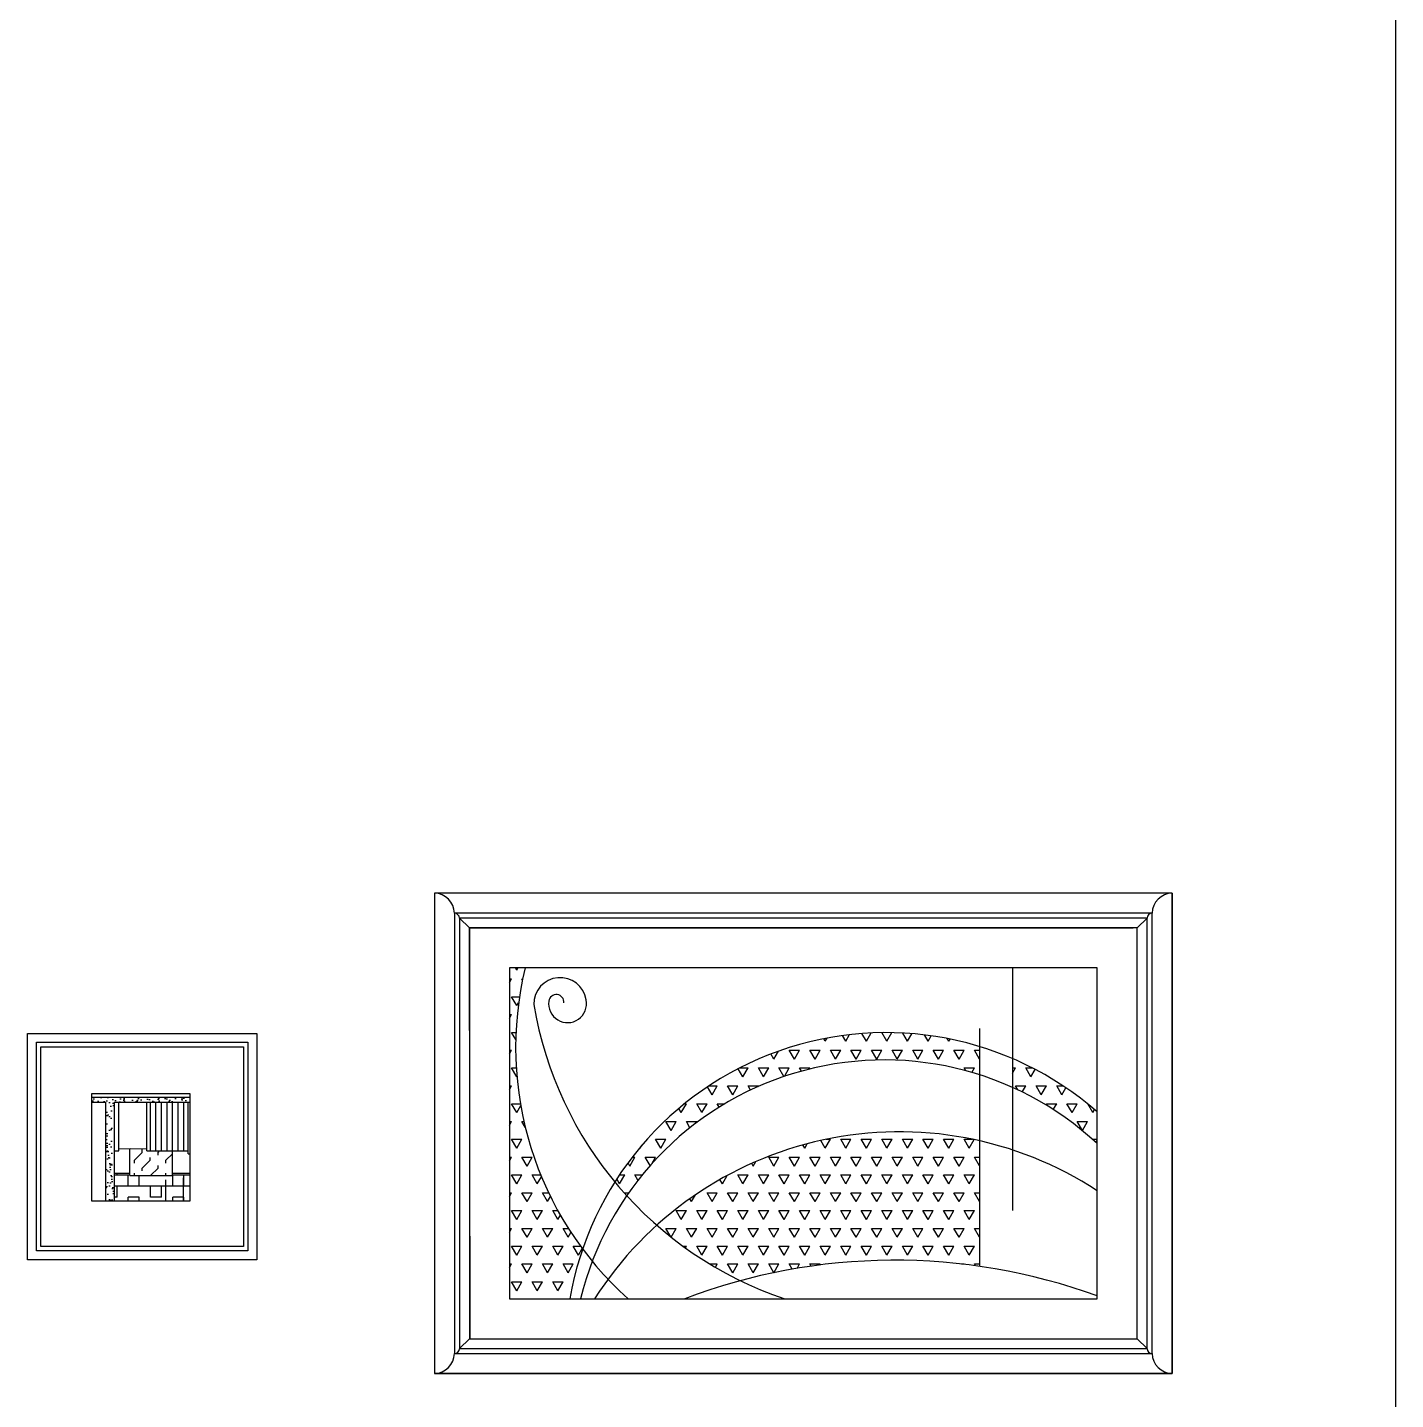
# Model space of a CAD drawing. Extents: x -42728 to 99010, y -18674 to 47645.
# Drawn here: x 61984 to 63520, y 6461 to 8002 of the extents above; entities that cross this region are included whole.
import ezdxf

# ---------------------------------------------------------------- set-up
doc = ezdxf.new("R2010")
doc.units = 0
doc.header["$LTSCALE"] = 100
doc.header["$MEASUREMENT"] = 0
doc.layers.get('0').update_dxf_attribs({"linetype": 'CONTINUOUS'})
for name, color, linetype in [('3', 4, 'CONTINUOUS'), ('9', 9, 'CONTINUOUS'), ('FURNATURE', 3, 'CONTINUOUS')]:
    doc.layers.add(name, color=color, linetype=linetype)

# ---------------------------------------------------------------- blocks, each defined once
blk = doc.blocks.new('A$C1EBD28CD')
at = {"layer": '9'}
h = blk.add_hatch(dxfattribs=at)
h.set_pattern_fill('AR-SAND', color=256, scale=5, angle=90, style=0)
h.set_pattern_definition([(127.5, (-44333.6265, 2168.765), (-9.6341188, -0.3149668), [0, -7.6, 0, -8.5, 0, -8.125]), (97.5, (-44333.627, 2168.765), (-14.1107303, 8.8488835), [0, -4.1, 0, -6.85, 0, -2.625]), (57.5, (-44333.6265, 2162.615), (-0.0282953, 15.5707093), [0, -2.5, 0, -9, 0, -11.75]), (47.5, (-44333.627, 2162.615), (-4.388378, 15.030633), [0, -1.25, 0, -5.9, 0, -6.75])])
h.paths.add_polyline_path([(88.2, 65.8), (97.6, 65.8), (97.6, 176.8), (182.4, 176.8), (182.4, 182.7), (72.3, 182.7), (72.3, 176.8), (88.2, 176.8)])
h = blk.add_hatch(dxfattribs=at)
h.set_pattern_fill('LINE', color=256, scale=50, angle=90, style=0)
h.set_pattern_definition([(90, (-44315.818, 2182.9985), (-6.25, 4e-16), [])])
h.paths.add_polyline_path([(180.4, 176.8), (134.1, 176.8), (134.1, 122.2), (180.4, 122.5)])
h = blk.add_hatch(dxfattribs=at)
h.set_pattern_fill('FLEX', color=256, scale=50, angle=45, style=0)
h.set_pattern_definition([(45, (-44315.818, 2168.765), (-8.8388348, 8.8388348), [12.5, -12.5]), (90, (-44306.979, 2177.6035), (-8.8388348, 8.8388348), [3.125, -11.4276695, 3.125, -17.6776696])])
h.paths.add_polyline_path([(115.1, 94.6), (162.9, 94.6), (162.9, 122.4), (134.1, 122.2), (134.1, 124.7), (115.1, 124.9)])
h = blk.add_hatch(dxfattribs=at)
h.set_pattern_fill('BOX', color=256, scale=50, angle=90, style=0)
h.set_pattern_definition([(180, (-44315.82, 2200.79), (-6e-15, -50), []), (180, (-44315.82, 2213.29), (-6e-15, -50), []), (90, (-44315.82, 2200.79), (-50, 3e-15), [-12.5, 12.5]), (90, (-44328.32, 2200.79), (-50, 3e-15), [-12.5, 12.5]), (90, (-44340.82, 2200.79), (-50, 3e-15), [12.5, -12.5]), (90, (-44353.32, 2200.79), (-50, 3e-15), [12.5, -12.5]), (180, (-44315.82, 2225.79), (-6e-15, -50), [12.5, -12.5]), (180, (-44315.82, 2238.29), (-6e-15, -50), [12.5, -12.5])])
h.paths.add_polyline_path([(115.1, 94.6), (115.1, 97.1), (97.6, 97.1), (97.6, 65.8), (182.4, 65.8), (182.4, 97.1), (162.9, 97.1), (162.9, 94.6)])
at = {"layer": '3'}
for p, q in [((72.3, 186.8, 0), (182.4, 186.8, 0)), ((72.3, 65.8, 0), (72.3, 186.8, 0)), ((182.4, 186.8, 0), (182.4, 65.8, 0)), ((182.4, 65.8, 0), (72.3, 65.8, 0))]:
    blk.add_line(p, q, dxfattribs=at)
at = {"layer": '9'}
for p, q in [((72.3, 182.7, 0), (182.4, 182.7, 0)), ((72.3, 176.8, 0), (88.2, 176.8, 0)), ((88.2, 65.8, 0), (88.2, 176.8, 0)), ((97.6, 176.8, 0), (182.4, 176.8, 0)), ((97.6, 65.8, 0), (97.6, 176.8, 0)), ((102.6, 122.5, 0), (102.6, 176.8, 0)), ((134.1, 122.2, 0), (134.1, 176.4, 0)), ((180.4, 118.8, 0), (180.4, 176.8, 0)), ((102.6, 125, 0), (134.1, 124.7, 0)), ((115.1, 94.6, 0), (115.1, 125, 0)), ((97.6, 122.5, 0), (102.6, 122.5, 0)), ((134.1, 122.2, 0), (180.4, 122.5, 0)), ((162.9, 94.6, 0), (162.9, 122.5, 0)), ((180.4, 118.8, 0), (182.4, 118.8, 0)), ((97.6, 97.1, 0), (115.1, 97.1, 0)), ((115.1, 94.6, 0), (162.9, 94.6, 0)), ((162.9, 97.1, 0), (182.4, 97.1, 0)), ((155.4, 65.8, 0), (155.4, 89.6, 0)), ((175.4, 65.8, 0), (175.4, 92.1, 0))]:
    blk.add_line(p, q, dxfattribs=at)
at = {"layer": '9', "elevation": 0}
for points in [[(10, 244.2), (247.5, 244.2), (247.5, 10), (10, 10)], [(15, 239.2), (242.5, 239.2), (242.5, 15), (15, 15)]]:
    blk.add_lwpolyline(points, close=True, dxfattribs=at)
at = {"layer": 'FURNATURE', "elevation": 0}
blk.add_lwpolyline([(0, 254.2), (257.5, 254.2), (257.5, 0), (0, 0)], close=True, dxfattribs=at)
blk = doc.blocks.new('A$C7D58318B')
for p, q in [((828.1, 539.6), (0, 539.6)), ((0, 539.6), (0, 0)), ((828.1, 539.6), (828.1, 0)), ((828.1, 0), (828.1, 539.6)), ((805.7, 517.2), (22.4, 517.2)), ((22.4, 517.2), (22.4, 22.4)), ((28, 511.6), (39.2, 500.4)), ((800.1, 511.6), (28, 511.6)), ((28, 511.6), (28, 28)), ((800.1, 511.6), (788.9, 500.4)), ((800.1, 28), (800.1, 511.6)), ((805.7, 22.4), (805.7, 517.2)), ((39.2, 500.4), (784.4, 500.4)), ((788.9, 500.4), (39.2, 500.4)), ((40.1, 39.2), (39.2, 500.4)), ((39.2, 500.4), (39.2, 39.2)), ((788.9, 39.2), (788.9, 500.4)), ((744.1, 455.6), (84, 455.6)), ((84, 455.6), (84, 84)), ((92.2, 453.2), (90.9, 455.6)), ((92.2, 453.2), (93.6, 455.6)), ((649.1, 455.6), (649.1, 183.3)), ((744.1, 84), (744.1, 455.6)), ((84, 438.9), (86.4, 443.2)), ((84, 443.2), (86.4, 443.2)), ((98.6, 442.1), (98, 443.2)), ((98, 443.2), (98.9, 443.2)), ((92.2, 413.2), (86.4, 423.2)), ((86.4, 423.2), (95.3, 423.2)), ((92.2, 413.2), (94.4, 416.9)), ((84, 398.9), (86.4, 403.2)), ((84, 403.2), (86.4, 403.2)), ((611.9, 387.4), (611.9, 120.5)), ((91.1, 375.2), (86.4, 383.2)), ((86.4, 383.2), (91.3, 383.2)), ((438.7, 373.2), (437, 376.1)), ((438.7, 373.2), (440.8, 376.8)), ((461.8, 373.2), (458.1, 379.6)), ((461.8, 373.2), (466.1, 380.6)), ((484.9, 373.2), (479.9, 381.9)), ((484.9, 373.2), (490.3, 382.5)), ((508, 373.2), (502.4, 382.9)), ((508, 373.2), (513.6, 382.9)), ((531.1, 373.2), (525.8, 382.4)), ((531.1, 373.2), (536.1, 381.7)), ((554.2, 373.2), (550.1, 380.3)), ((554.2, 373.2), (557.8, 379.3)), ((577.3, 373.2), (575.5, 376.3)), ((577.3, 373.2), (578.8, 375.7)), ((84, 358.9), (86.4, 363.2)), ((84, 363.2), (86.4, 363.2)), ((381, 353.2), (377.6, 358.9)), ((381, 353.2), (386.1, 362.1)), ((404.1, 353.2), (398.3, 363.2)), ((398.3, 363.2), (409.8, 363.2)), ((404.1, 353.2), (409.8, 363.2)), ((427.2, 353.2), (421.4, 363.2)), ((421.4, 363.2), (432.9, 363.2)), ((427.2, 353.2), (432.9, 363.2)), ((450.3, 353.2), (444.5, 363.2)), ((444.5, 363.2), (456, 363.2)), ((450.3, 353.2), (456, 363.2)), ((473.4, 353.2), (467.6, 363.2)), ((467.6, 363.2), (479.1, 363.2)), ((473.4, 353.2), (479.1, 363.2)), ((496.5, 353.2), (490.7, 363.2)), ((490.7, 363.2), (502.2, 363.2)), ((496.5, 353.2), (502.2, 363.2)), ((519.6, 353.2), (513.8, 363.2)), ((513.8, 363.2), (525.3, 363.2)), ((519.6, 353.2), (525.3, 363.2)), ((542.7, 353.2), (536.9, 363.2)), ((536.9, 363.2), (548.4, 363.2)), ((542.7, 353.2), (548.4, 363.2)), ((565.8, 353.2), (560, 363.2)), ((560, 363.2), (571.5, 363.2)), ((565.8, 353.2), (571.5, 363.2)), ((588.9, 353.2), (583.1, 363.2)), ((583.1, 363.2), (594.6, 363.2)), ((588.9, 353.2), (594.6, 363.2)), ((611.9, 353.2), (606.2, 363.2)), ((606.2, 363.2), (611.9, 363.2)), ((92.2, 333.2), (86.4, 343.2)), ((86.4, 343.2), (91.7, 343.2)), ((346.3, 333.2), (341, 342.4)), ((342.4, 343.2), (352.1, 343.2)), ((346.3, 333.2), (352.1, 343.2)), ((369.4, 333.2), (363.6, 343.2)), ((363.6, 343.2), (375.2, 343.2)), ((369.4, 333.2), (375.2, 343.2)), ((392.3, 333.6), (386.7, 343.2)), ((386.7, 343.2), (398.3, 343.2)), ((392.9, 333.8), (398.3, 343.2)), ((411.9, 339.6), (409.8, 343.2)), ((409.8, 343.2), (421.4, 343.2)), ((420.7, 341.9), (421.4, 343.2)), ((596.4, 340.1), (594.6, 343.2)), ((594.6, 343.2), (606.2, 343.2)), ((603.3, 338.2), (606.2, 343.2)), ((649.1, 337.4), (652.4, 343.2)), ((649.1, 343.2), (652.4, 343.2)), ((669.7, 333.2), (663.9, 343.2)), ((663.9, 343.2), (671.5, 343.2)), ((669.7, 333.2), (674.6, 341.5)), ((92.2, 333.2), (92.4, 333.5)), ((84, 318.9), (86.4, 323.2)), ((84, 323.2), (86.4, 323.2)), ((311.7, 313.1), (306.5, 322.1)), ((308.2, 323.2), (317.4, 323.2)), ((311.7, 313.1), (317.4, 323.2)), ((334.8, 313.1), (329, 323.2)), ((329, 323.2), (340.5, 323.2)), ((334.8, 313.1), (340.5, 323.2)), ((354.8, 318.4), (352.1, 323.2)), ((352.1, 323.2), (363.6, 323.2)), ((363.1, 322.2), (363.6, 323.2)), ((655, 318.6), (652.4, 323.2)), ((652.4, 323.2), (663.9, 323.2)), ((659.9, 316.2), (663.9, 323.2)), ((681.3, 313.1), (675.5, 323.2)), ((675.5, 323.2), (687, 323.2)), ((681.3, 313.1), (687, 323.2)), ((704.4, 313.1), (698.6, 323.2)), ((698.6, 323.2), (705.7, 323.2)), ((704.4, 313.1), (708.9, 321)), ((92.2, 293.1), (86.4, 303.1)), ((86.4, 303.1), (96.3, 303.1)), ((92.2, 293.1), (96.7, 300.9)), ((277, 293.1), (274.3, 297.8)), ((277, 293.1), (282.8, 303.1)), ((280.8, 303.1), (282.8, 303.1)), ((300.1, 293.1), (294.3, 303.1)), ((294.3, 303.1), (305.9, 303.1)), ((300.1, 293.1), (305.9, 303.1)), ((319.7, 299.3), (317.4, 303.1)), ((317.4, 303.1), (326.1, 303.1)), ((688.6, 300.4), (687, 303.1)), ((687, 303.1), (698.6, 303.1)), ((694.8, 296.5), (698.6, 303.1)), ((715.9, 293.1), (710.1, 303.1)), ((710.1, 303.1), (721.7, 303.1)), ((715.9, 293.1), (721.7, 303.1)), ((739, 293.1), (733.4, 302.8)), ((739, 293.1), (741, 296.5)), ((84, 278.9), (86.4, 283.1)), ((84, 283.1), (86.4, 283.1)), ((101.7, 276.7), (98, 283.1)), ((98, 283.1), (100.2, 283.1)), ((265.5, 273.1), (259.7, 283.1)), ((259.7, 283.1), (271.2, 283.1)), ((265.5, 273.1), (271.2, 283.1)), ((286.8, 276.1), (282.8, 283.1)), ((282.8, 283.1), (294.3, 283.1)), ((293.1, 281), (294.3, 283.1)), ((727.5, 273.1), (721.7, 283.1)), ((721.7, 283.1), (733.2, 283.1)), ((727.5, 273.1), (733.2, 283.1)), ((92.2, 253.1), (86.4, 263.1)), ((86.4, 263.1), (98, 263.1)), ((92.2, 253.1), (98, 263.1)), ((253.9, 253.1), (248.1, 263.1)), ((248.1, 263.1), (259.7, 263.1)), ((253.9, 253.1), (259.7, 263.1)), ((271.3, 263), (271.2, 263.1)), ((271.2, 263.1), (271.4, 263.1)), ((438.7, 253.1), (444.5, 263.1)), ((439.9, 263.1), (444.5, 263.1)), ((461.8, 253.1), (456, 263.1)), ((456, 263.1), (467.6, 263.1)), ((461.8, 253.1), (467.6, 263.1)), ((484.9, 253.1), (479.1, 263.1)), ((479.1, 263.1), (490.7, 263.1)), ((484.9, 253.1), (490.7, 263.1)), ((508, 253.1), (502.2, 263.1)), ((502.2, 263.1), (513.8, 263.1)), ((508, 253.1), (513.8, 263.1)), ((531.1, 253.1), (525.3, 263.1)), ((525.3, 263.1), (536.9, 263.1)), ((531.1, 253.1), (536.9, 263.1)), ((554.2, 253.1), (548.4, 263.1)), ((548.4, 263.1), (560, 263.1)), ((554.2, 253.1), (560, 263.1)), ((577.3, 253.1), (571.5, 263.1)), ((571.5, 263.1), (583.1, 263.1)), ((577.3, 253.1), (583.1, 263.1)), ((600.4, 253.1), (594.6, 263.1)), ((594.6, 263.1), (604, 263.1)), ((600.4, 253.1), (606, 262.7)), ((738.7, 263.1), (744.1, 263.1)), ((230.8, 253.1), (230.5, 253.7)), ((230.8, 253.1), (232.7, 256.3)), ((415.6, 253.1), (413.5, 256.8)), ((415.6, 253.1), (418.5, 258.1)), ((438.7, 253.1), (433.7, 261.8)), ((742.7, 259.5), (744.1, 261.8)), ((84, 238.9), (86.4, 243.1)), ((84, 243.1), (86.4, 243.1)), ((103.8, 233.1), (98, 243.1)), ((98, 243.1), (109.5, 243.1)), ((103.8, 233.1), (109.5, 243.1)), ((219.3, 233.1), (217.2, 236.8)), ((219.3, 233.1), (225, 243.1)), ((222, 243.1), (225, 243.1)), ((242.1, 233.7), (236.6, 243.1)), ((236.6, 243.1), (248.1, 243.1)), ((243.8, 235.6), (248.1, 243.1)), ((357.9, 233.1), (356.1, 236.1)), ((357.9, 233.1), (360.8, 238.2)), ((381, 233.1), (375.2, 243.1)), ((375.2, 243.1), (386.7, 243.1)), ((381, 233.1), (386.7, 243.1)), ((404.1, 233.1), (398.3, 243.1)), ((398.3, 243.1), (409.8, 243.1)), ((404.1, 233.1), (409.8, 243.1)), ((427.2, 233.1), (421.4, 243.1)), ((421.4, 243.1), (432.9, 243.1)), ((427.2, 233.1), (432.9, 243.1)), ((450.3, 233.1), (444.5, 243.1)), ((444.5, 243.1), (456, 243.1)), ((450.3, 233.1), (456, 243.1)), ((473.4, 233.1), (467.6, 243.1)), ((467.6, 243.1), (479.1, 243.1)), ((473.4, 233.1), (479.1, 243.1)), ((496.5, 233.1), (490.7, 243.1)), ((490.7, 243.1), (502.2, 243.1)), ((496.5, 233.1), (502.2, 243.1)), ((519.6, 233.1), (513.8, 243.1)), ((513.8, 243.1), (525.3, 243.1)), ((519.6, 233.1), (525.3, 243.1)), ((542.7, 233.1), (536.9, 243.1)), ((536.9, 243.1), (548.4, 243.1)), ((542.7, 233.1), (548.4, 243.1)), ((565.8, 233.1), (560, 243.1)), ((560, 243.1), (571.5, 243.1)), ((565.8, 233.1), (571.5, 243.1)), ((588.9, 233.1), (583.1, 243.1)), ((583.1, 243.1), (594.6, 243.1)), ((588.9, 233.1), (594.6, 243.1)), ((611.9, 233.2), (606.2, 243.1)), ((606.2, 243.1), (611.9, 243.1)), ((92.2, 213.1), (86.4, 223.1)), ((86.4, 223.1), (98, 223.1)), ((92.2, 213.1), (98, 223.1)), ((115.3, 213.1), (109.5, 223.1)), ((109.5, 223.1), (119.1, 223.1)), ((115.3, 213.1), (119.9, 221.1)), ((207.7, 213.1), (204.6, 218.6)), ((207.5, 223.1), (213.5, 223.1)), ((207.7, 213.1), (213.5, 223.1)), ((228.4, 217.3), (225, 223.1)), ((225, 223.1), (233.1, 223.1)), ((323.2, 213.1), (320.4, 218)), ((323.2, 213.1), (328.7, 222.6)), ((346.3, 213.1), (340.5, 223.1)), ((340.5, 223.1), (352.1, 223.1)), ((346.3, 213.1), (352.1, 223.1)), ((369.4, 213.1), (363.6, 223.1)), ((363.6, 223.1), (375.2, 223.1)), ((369.4, 213.1), (375.2, 223.1)), ((392.5, 213.1), (386.7, 223.1)), ((386.7, 223.1), (398.3, 223.1)), ((392.5, 213.1), (398.3, 223.1)), ((415.6, 213.1), (409.8, 223.1)), ((409.8, 223.1), (421.4, 223.1)), ((415.6, 213.1), (421.4, 223.1)), ((438.7, 213.1), (432.9, 223.1)), ((432.9, 223.1), (444.5, 223.1)), ((438.7, 213.1), (444.5, 223.1)), ((461.8, 213.1), (456, 223.1)), ((456, 223.1), (467.6, 223.1)), ((461.8, 213.1), (467.6, 223.1)), ((484.9, 213.1), (479.1, 223.1)), ((479.1, 223.1), (490.7, 223.1)), ((484.9, 213.1), (490.7, 223.1)), ((508, 213.1), (502.2, 223.1)), ((502.2, 223.1), (513.8, 223.1)), ((508, 213.1), (513.8, 223.1)), ((531.1, 213.1), (525.3, 223.1)), ((525.3, 223.1), (536.9, 223.1)), ((531.1, 213.1), (536.9, 223.1)), ((554.2, 213.1), (548.4, 223.1)), ((548.4, 223.1), (560, 223.1)), ((554.2, 213.1), (560, 223.1)), ((577.3, 213.1), (571.5, 223.1)), ((571.5, 223.1), (583.1, 223.1)), ((577.3, 213.1), (583.1, 223.1)), ((600.4, 213.1), (594.6, 223.1)), ((594.6, 223.1), (606.2, 223.1)), ((600.4, 213.1), (606.2, 223.1)), ((84, 198.9), (86.4, 203.1)), ((84, 203.1), (86.4, 203.1)), ((103.8, 193.1), (98, 203.1)), ((98, 203.1), (109.5, 203.1)), ((103.8, 193.1), (109.5, 203.1)), ((126.9, 193.1), (121.1, 203.1)), ((121.1, 203.1), (128, 203.1)), ((214.9, 200.7), (213.5, 203.1)), ((213.5, 203.1), (218, 203.1)), ((288.6, 193.1), (293.1, 200.9)), ((311.7, 193.1), (305.9, 203.1)), ((305.9, 203.1), (317.4, 203.1)), ((311.7, 193.1), (317.4, 203.1)), ((334.8, 193.1), (329, 203.1)), ((329, 203.1), (340.5, 203.1)), ((334.8, 193.1), (340.5, 203.1)), ((357.9, 193.1), (352.1, 203.1)), ((352.1, 203.1), (363.6, 203.1)), ((357.9, 193.1), (363.6, 203.1)), ((381, 193.1), (375.2, 203.1)), ((375.2, 203.1), (386.7, 203.1)), ((381, 193.1), (386.7, 203.1)), ((404.1, 193.1), (398.3, 203.1)), ((398.3, 203.1), (409.8, 203.1)), ((404.1, 193.1), (409.8, 203.1)), ((427.2, 193.1), (421.4, 203.1)), ((421.4, 203.1), (432.9, 203.1)), ((427.2, 193.1), (432.9, 203.1)), ((450.3, 193.1), (444.5, 203.1)), ((444.5, 203.1), (456, 203.1)), ((450.3, 193.1), (456, 203.1)), ((473.4, 193.1), (467.6, 203.1)), ((467.6, 203.1), (479.1, 203.1)), ((473.4, 193.1), (479.1, 203.1)), ((496.5, 193.1), (490.7, 203.1)), ((490.7, 203.1), (502.2, 203.1)), ((496.5, 193.1), (502.2, 203.1)), ((519.6, 193.1), (513.8, 203.1)), ((513.8, 203.1), (525.3, 203.1)), ((519.6, 193.1), (525.3, 203.1)), ((542.7, 193.1), (536.9, 203.1)), ((536.9, 203.1), (548.4, 203.1)), ((542.7, 193.1), (548.4, 203.1)), ((565.8, 193.1), (560, 203.1)), ((560, 203.1), (571.5, 203.1)), ((565.8, 193.1), (571.5, 203.1)), ((588.9, 193.1), (583.1, 203.1)), ((583.1, 203.1), (594.6, 203.1)), ((588.9, 193.1), (594.6, 203.1)), ((611.9, 193.2), (606.2, 203.1)), ((606.2, 203.1), (611.9, 203.1)), ((126.9, 193.1), (130.1, 198.7)), ((288.6, 193.1), (286.7, 196.4)), ((92.2, 173.1), (86.4, 183.1)), ((86.4, 183.1), (98, 183.1)), ((92.2, 173.1), (98, 183.1)), ((115.3, 173.1), (109.5, 183.1)), ((109.5, 183.1), (121.1, 183.1)), ((115.3, 173.1), (121.1, 183.1)), ((138.4, 173.1), (132.6, 183.1)), ((132.6, 183.1), (138.3, 183.1)), ((138.4, 173.1), (141.2, 177.9)), ((277, 173.1), (271.2, 183.1)), ((271.2, 183.1), (282.8, 183.1)), ((277, 173.1), (282.8, 183.1)), ((300.1, 173.1), (294.3, 183.1)), ((294.3, 183.1), (305.9, 183.1)), ((300.1, 173.1), (305.9, 183.1)), ((323.2, 173.1), (317.4, 183.1)), ((317.4, 183.1), (329, 183.1)), ((323.2, 173.1), (329, 183.1)), ((346.3, 173.1), (340.5, 183.1)), ((340.5, 183.1), (352.1, 183.1)), ((346.3, 173.1), (352.1, 183.1)), ((369.4, 173.1), (363.6, 183.1)), ((363.6, 183.1), (375.2, 183.1)), ((369.4, 173.1), (375.2, 183.1)), ((392.5, 173.1), (386.7, 183.1)), ((386.7, 183.1), (398.3, 183.1)), ((392.5, 173.1), (398.3, 183.1)), ((415.6, 173.1), (409.8, 183.1)), ((409.8, 183.1), (421.4, 183.1)), ((415.6, 173.1), (421.4, 183.1)), ((438.7, 173.1), (432.9, 183.1)), ((432.9, 183.1), (444.5, 183.1)), ((438.7, 173.1), (444.5, 183.1)), ((461.8, 173.1), (456, 183.1)), ((456, 183.1), (467.6, 183.1)), ((461.8, 173.1), (467.6, 183.1)), ((484.9, 173.1), (479.1, 183.1)), ((479.1, 183.1), (490.7, 183.1)), ((484.9, 173.1), (490.7, 183.1)), ((508, 173.1), (502.2, 183.1)), ((502.2, 183.1), (513.8, 183.1)), ((508, 173.1), (513.8, 183.1)), ((531.1, 173.1), (525.3, 183.1)), ((525.3, 183.1), (536.9, 183.1)), ((531.1, 173.1), (536.9, 183.1)), ((554.2, 173.1), (548.4, 183.1)), ((548.4, 183.1), (560, 183.1)), ((554.2, 173.1), (560, 183.1)), ((577.3, 173.1), (571.5, 183.1)), ((571.5, 183.1), (583.1, 183.1)), ((577.3, 173.1), (583.1, 183.1)), ((600.4, 173.1), (594.6, 183.1)), ((594.6, 183.1), (606.2, 183.1)), ((600.4, 173.1), (606.2, 183.1)), ((84, 158.9), (86.4, 163.1)), ((84, 163.1), (86.4, 163.1)), ((103.8, 153.1), (98, 163.1)), ((98, 163.1), (109.5, 163.1)), ((103.8, 153.1), (109.5, 163.1)), ((126.9, 153.1), (121.1, 163.1)), ((121.1, 163.1), (132.6, 163.1)), ((126.9, 153.1), (132.6, 163.1)), ((150, 153.1), (144.2, 163.1)), ((144.2, 163.1), (150.2, 163.1)), ((150, 153.1), (153.1, 158.5)), ((265.2, 153.5), (259.7, 163.1)), ((259.7, 163.1), (271.2, 163.1)), ((265.6, 153.3), (271.2, 163.1)), ((288.6, 153.1), (282.8, 163.1)), ((282.8, 163.1), (294.3, 163.1)), ((288.6, 153.1), (294.3, 163.1)), ((311.7, 153.1), (305.9, 163.1)), ((305.9, 163.1), (317.4, 163.1)), ((311.7, 153.1), (317.4, 163.1)), ((334.8, 153.1), (329, 163.1)), ((329, 163.1), (340.5, 163.1)), ((334.8, 153.1), (340.5, 163.1)), ((357.9, 153.1), (352.1, 163.1)), ((352.1, 163.1), (363.6, 163.1)), ((357.9, 153.1), (363.6, 163.1)), ((381, 153.1), (375.2, 163.1)), ((375.2, 163.1), (386.7, 163.1)), ((381, 153.1), (386.7, 163.1)), ((404.1, 153.1), (398.3, 163.1)), ((398.3, 163.1), (409.8, 163.1)), ((404.1, 153.1), (409.8, 163.1)), ((427.2, 153.1), (421.4, 163.1)), ((421.4, 163.1), (432.9, 163.1)), ((427.2, 153.1), (432.9, 163.1)), ((450.3, 153.1), (444.5, 163.1)), ((444.5, 163.1), (456, 163.1)), ((450.3, 153.1), (456, 163.1)), ((473.4, 153.1), (467.6, 163.1)), ((467.6, 163.1), (479.1, 163.1)), ((473.4, 153.1), (479.1, 163.1)), ((496.5, 153.1), (490.7, 163.1)), ((490.7, 163.1), (502.2, 163.1)), ((496.5, 153.1), (502.2, 163.1)), ((519.6, 153.1), (513.8, 163.1)), ((513.8, 163.1), (525.3, 163.1)), ((519.6, 153.1), (525.3, 163.1)), ((542.7, 153.1), (536.9, 163.1)), ((536.9, 163.1), (548.4, 163.1)), ((542.7, 153.1), (548.4, 163.1)), ((565.8, 153.1), (560, 163.1)), ((560, 163.1), (571.5, 163.1)), ((565.8, 153.1), (571.5, 163.1)), ((588.9, 153.1), (583.1, 163.1)), ((583.1, 163.1), (594.6, 163.1)), ((588.9, 153.1), (594.6, 163.1)), ((611.9, 153.2), (606.2, 163.1)), ((606.2, 163.1), (611.9, 163.1)), ((92.2, 133.1), (86.4, 143.1)), ((86.4, 143.1), (98, 143.1)), ((92.2, 133.1), (98, 143.1)), ((115.3, 133.1), (109.5, 143.1)), ((109.5, 143.1), (121.1, 143.1)), ((115.3, 133.1), (121.1, 143.1)), ((138.4, 133.1), (132.6, 143.1)), ((132.6, 143.1), (144.2, 143.1)), ((138.4, 133.1), (144.2, 143.1)), ((161.5, 133.1), (155.7, 143.1)), ((155.7, 143.1), (163.8, 143.1)), ((161.5, 133.1), (165.8, 140.4)), ((278.9, 143.1), (282.8, 143.1)), ((281.7, 141.1), (282.8, 143.1)), ((300.1, 133.1), (294.3, 143.1)), ((294.3, 143.1), (305.9, 143.1)), ((300.1, 133.1), (305.9, 143.1)), ((323.2, 133.1), (317.4, 143.1)), ((317.4, 143.1), (329, 143.1)), ((323.2, 133.1), (329, 143.1)), ((346.3, 133.1), (340.5, 143.1)), ((340.5, 143.1), (352.1, 143.1)), ((346.3, 133.1), (352.1, 143.1)), ((369.4, 133.1), (363.6, 143.1)), ((363.6, 143.1), (375.2, 143.1)), ((369.4, 133.1), (375.2, 143.1)), ((392.5, 133.1), (386.7, 143.1)), ((386.7, 143.1), (398.3, 143.1)), ((392.5, 133.1), (398.3, 143.1)), ((415.6, 133.1), (409.8, 143.1)), ((409.8, 143.1), (421.4, 143.1)), ((415.6, 133.1), (421.4, 143.1)), ((438.7, 133.1), (432.9, 143.1)), ((432.9, 143.1), (444.5, 143.1)), ((438.7, 133.1), (444.5, 143.1)), ((461.8, 133.1), (456, 143.1)), ((456, 143.1), (467.6, 143.1)), ((461.8, 133.1), (467.6, 143.1)), ((484.9, 133.1), (479.1, 143.1)), ((479.1, 143.1), (490.7, 143.1)), ((484.9, 133.1), (490.7, 143.1)), ((508, 133.1), (502.2, 143.1)), ((502.2, 143.1), (513.8, 143.1)), ((508, 133.1), (513.8, 143.1)), ((531.1, 133.1), (525.3, 143.1)), ((525.3, 143.1), (536.9, 143.1)), ((531.1, 133.1), (536.9, 143.1)), ((554.2, 133.1), (548.4, 143.1)), ((548.4, 143.1), (560, 143.1)), ((554.2, 133.1), (560, 143.1)), ((577.3, 133.1), (571.5, 143.1)), ((571.5, 143.1), (583.1, 143.1)), ((577.3, 133.1), (583.1, 143.1)), ((600.4, 133.1), (594.6, 143.1)), ((594.6, 143.1), (606.2, 143.1)), ((600.4, 133.1), (606.2, 143.1)), ((84, 118.9), (86.4, 123.1)), ((84, 123.1), (86.4, 123.1)), ((103.8, 113.1), (98, 123.1)), ((98, 123.1), (109.5, 123.1)), ((103.8, 113.1), (109.5, 123.1)), ((126.9, 113.1), (121.1, 123.1)), ((121.1, 123.1), (132.6, 123.1)), ((126.9, 113.1), (132.6, 123.1)), ((150, 113.1), (144.2, 123.1)), ((144.2, 123.1), (155.7, 123.1)), ((150, 113.1), (155.7, 123.1)), ((308.9, 123.1), (317.4, 123.1)), ((315.3, 119.3), (317.4, 123.1)), ((334.8, 113.1), (329, 123.1)), ((329, 123.1), (340.5, 123.1)), ((334.8, 113.1), (340.5, 123.1)), ((357.9, 113.1), (352.1, 123.1)), ((352.1, 123.1), (363.6, 123.1)), ((357.9, 113.1), (363.6, 123.1)), ((380.9, 113.3), (375.2, 123.1)), ((375.2, 123.1), (386.7, 123.1)), ((381.1, 113.3), (386.7, 123.1)), ((401.7, 117.3), (398.3, 123.1)), ((398.3, 123.1), (409.8, 123.1)), ((407, 118.2), (409.8, 123.1)), ((422.8, 120.7), (421.4, 123.1)), ((421.4, 123.1), (432.9, 123.1)), ((432.3, 121.9), (432.9, 123.1)), ((591.7, 123.1), (594.6, 123.1)), ((594.5, 122.8), (594.6, 123.1)), ((607.3, 121.1), (606.2, 123.1)), ((606.2, 123.1), (611.9, 123.1)), ((92.2, 93.1), (86.4, 103.1)), ((86.4, 103.1), (98, 103.1)), ((92.2, 93.1), (98, 103.1)), ((115.3, 93.1), (109.5, 103.1)), ((109.5, 103.1), (121.1, 103.1)), ((115.3, 93.1), (121.1, 103.1)), ((138.4, 93.1), (132.6, 103.1)), ((132.6, 103.1), (144.2, 103.1)), ((138.4, 93.1), (144.2, 103.1)), ((84, 84), (744.1, 84)), ((28, 28), (39.2, 39.2)), ((39.2, 39.2), (788.9, 39.2)), ((800.1, 28), (788.9, 39.2)), ((22.4, 22.4), (805.7, 22.4)), ((28, 28), (800.1, 28)), ((828.1, 0), (0, 0)), ((0, 0), (828.1, 0))]:
    blk.add_line(p, q)
for centre, radius, start, end in [((-1, 516.2), 23.4, 2.3695, 87.6305), ((829, 516.2), 23.4, 92.3695, 177.6305), ((21.8, 510.9), 6.28, 5.919, 84.081), ((806.3, 510.9), 6.28, 95.919, 174.081), ((469.4, 366.3), 378.4, 166.3592, 228.2464), ((141, 415.2), 29.5, 8.7071, 181.2176), ((149.3, 415.4), 21.3, 172.2392, 11.4537), ((136.7, 417.1), 8.52, 354.0845, 172.2392), ((527.7, 484), 422, 189.4706, 251.4074), ((506.9, 22.6), 360.3, 48.8414, 170.1895), ((505.1, 1.2), 351, 47.0844, 166.3627), ((522, -134.7), 406.2, 56.8578, 147.4245), ((516.8, -536.6), 663.9, 69.9817, 110.8155), ((-1, 23.4), 23.4, 272.3695, 357.6305), ((21.8, 28.6), 6.28, 275.919, 354.081), ((806.3, 28.6), 6.28, 185.919, 264.081), ((829, 23.4), 23.4, 182.3695, 267.6305)]:
    blk.add_arc(centre, radius, start, end)

msp = doc.modelspace()

# ---------------------------------------------------------------- linework, layer by layer
msp.add_line((63519.97747, 17122.18249), (63519.97747, -826.2679))

# ---------------------------------------------------------------- block references
for name, p in [('A$C7D58318B', (62440.85284, 6490.06947)), ('A$C1EBD28CD', (61983.62294, 6617.89009))]:
    msp.add_blockref(name, p)

doc.saveas('drawing.dxf')
